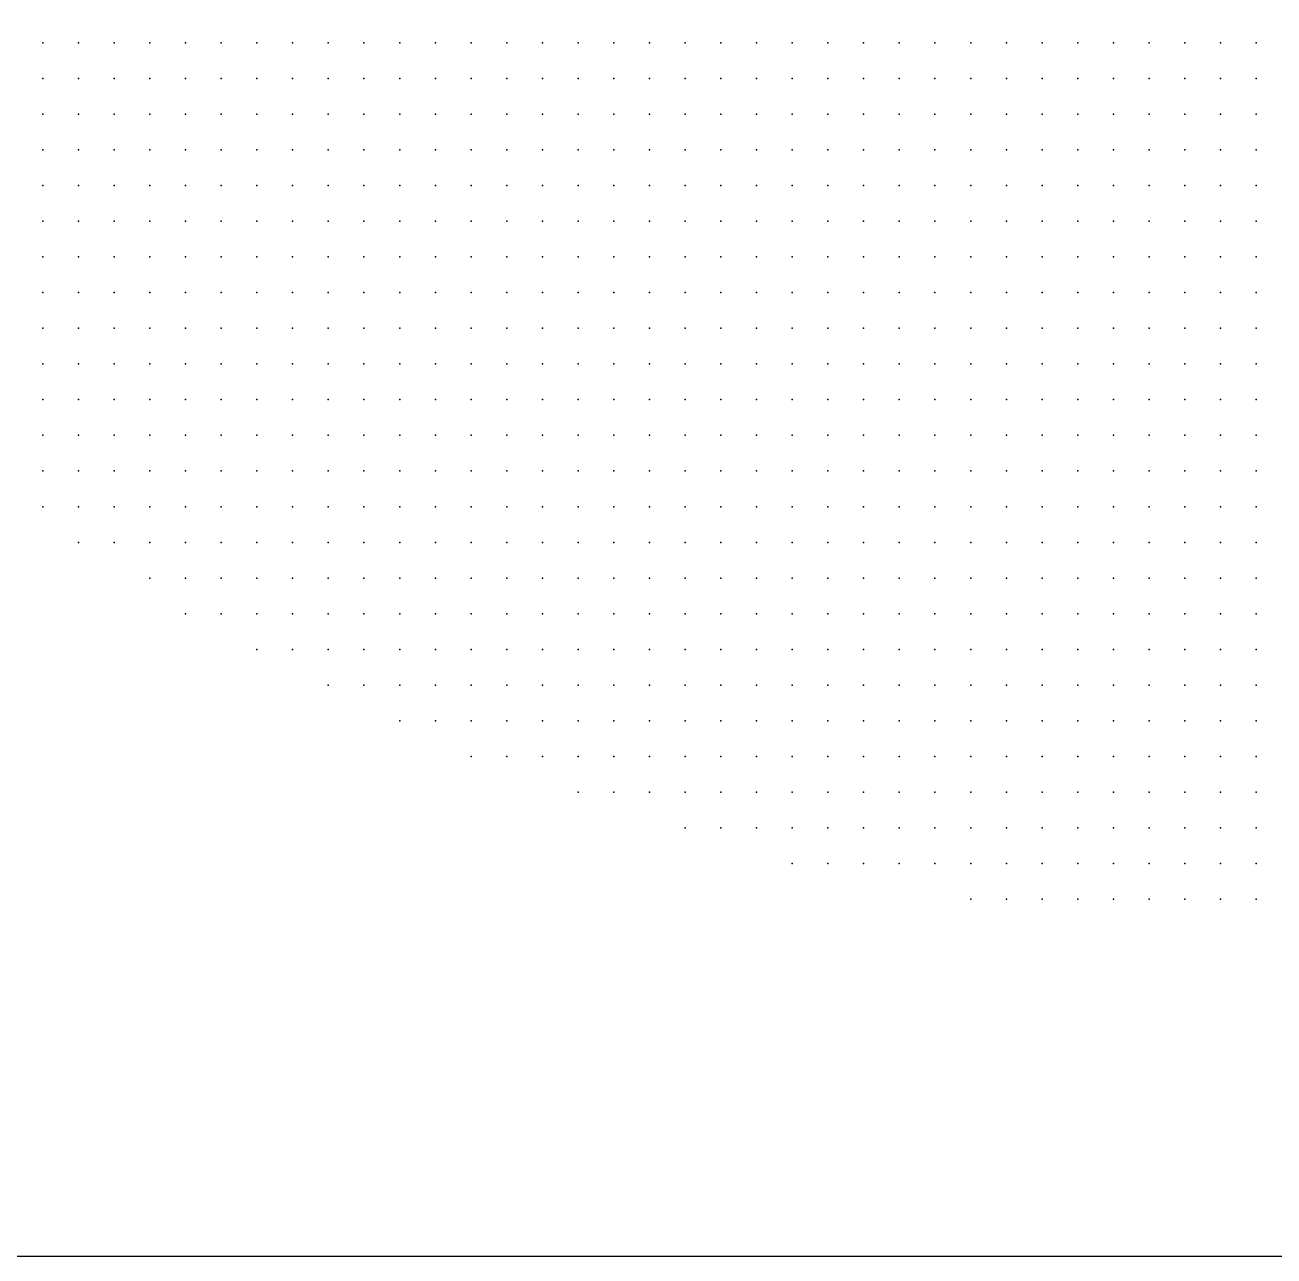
# Model space of a CAD drawing. Header units: millimetres. Extents: x 2848 to 6961, y 1568 to 7914.
# Drawn here: x 3632.78 to 3667.78, y 1580.29 to 1614.79 of the extents above; entities that cross this region are included whole.
import ezdxf

# ---------------------------------------------------------------- set-up
doc = ezdxf.new("R2010")
doc.units = ezdxf.units.MM
doc.header["$PDSIZE"] = -2

msp = doc.modelspace()

# ---------------------------------------------------------------- linework, layer by layer
msp.add_lwpolyline([(3598.282, 1580.289), (3738.282, 1580.289), (3738.282, 1720.289), (3598.282, 1720.289)], close=True)
at = {"color": 240, "true_color": 0xfb334f}
for p in [(3633.282, 1614.289), (3634.282, 1614.289), (3638.282, 1611.289), (3639.282, 1611.289), (3640.282, 1611.289), (3642.282, 1609.289), (3647.282, 1607.289), (3648.282, 1607.289), (3650.282, 1606.289), (3654.282, 1605.289), (3656.282, 1604.289), (3666.282, 1601.289), (3667.282, 1601.289), (3666.282, 1600.289), (3667.282, 1600.289)]:
    msp.add_point(p, dxfattribs=at)
at = {"color": 240, "true_color": 0xfd334d}
for p in [(3635.282, 1614.289), (3639.282, 1612.289), (3641.282, 1611.289), (3642.282, 1610.289), (3643.282, 1610.289), (3644.282, 1609.289), (3645.282, 1609.289), (3646.282, 1608.289), (3647.282, 1608.289), (3651.282, 1606.289), (3652.282, 1606.289), (3658.282, 1604.289), (3665.282, 1602.289)]:
    msp.add_point(p, dxfattribs=at)
at = {"color": 240, "true_color": 0xfe344c}
for p in [(3636.282, 1614.289), (3640.282, 1612.289), (3642.282, 1611.289), (3651.282, 1607.289), (3652.282, 1607.289), (3659.282, 1604.289)]:
    msp.add_point(p, dxfattribs=at)
at = {"color": 240, "true_color": 0xfe344a}
for p in [(3637.282, 1614.289), (3639.282, 1613.289), (3641.282, 1612.289), (3644.282, 1611.289), (3645.282, 1610.289), (3647.282, 1609.289), (3649.282, 1608.289), (3650.282, 1608.289), (3653.282, 1607.289), (3654.282, 1606.289), (3655.282, 1606.289), (3657.282, 1605.289), (3658.282, 1605.289), (3659.282, 1605.289), (3660.282, 1604.289), (3661.282, 1604.289), (3662.282, 1604.289), (3667.282, 1602.289)]:
    msp.add_point(p, dxfattribs=at)
at = {"color": 240, "true_color": 0xfd3447}
for p in [(3638.282, 1614.289), (3656.282, 1606.289), (3662.282, 1605.289)]:
    msp.add_point(p, dxfattribs=at)
at = {"color": 240, "true_color": 0xfe3548}
for p in [(3639.282, 1614.289), (3640.282, 1613.289), (3641.282, 1613.289), (3642.282, 1612.289), (3643.282, 1612.289), (3645.282, 1611.289), (3647.282, 1610.289), (3648.282, 1610.289), (3649.282, 1609.289), (3650.282, 1609.289), (3651.282, 1608.289), (3652.282, 1608.289), (3653.282, 1608.289), (3655.282, 1607.289), (3657.282, 1606.289), (3661.282, 1605.289), (3663.282, 1604.289), (3664.282, 1604.289), (3665.282, 1604.289), (3664.282, 1603.289), (3665.282, 1603.289), (3666.282, 1603.289), (3667.282, 1603.289)]:
    msp.add_point(p, dxfattribs=at)
at = {"color": 240, "true_color": 0xff3548}
msp.add_point((3640.282, 1614.289), dxfattribs=at)
at = {"color": 240, "true_color": 0xff3648}
for p in [(3641.282, 1614.289), (3643.282, 1613.289), (3644.282, 1613.289), (3645.282, 1612.289), (3646.282, 1611.289), (3647.282, 1611.289), (3648.282, 1611.289), (3650.282, 1610.289), (3651.282, 1609.289), (3652.282, 1609.289), (3654.282, 1608.289), (3655.282, 1608.289), (3656.282, 1608.289), (3656.282, 1607.289), (3657.282, 1607.289), (3658.282, 1607.289), (3659.282, 1607.289), (3659.282, 1606.289), (3660.282, 1606.289), (3661.282, 1606.289), (3662.282, 1606.289), (3663.282, 1605.289), (3667.282, 1604.289)]:
    msp.add_point(p, dxfattribs=at)
at = {"color": 240, "true_color": 0xff3747}
for p in [(3642.282, 1614.289), (3643.282, 1614.289), (3650.282, 1611.289), (3652.282, 1610.289), (3657.282, 1608.289), (3660.282, 1607.289), (3663.282, 1606.289), (3664.282, 1606.289), (3667.282, 1605.289)]:
    msp.add_point(p, dxfattribs=at)
at = {"color": 240, "true_color": 0xfe3845}
for p in [(3644.282, 1614.289), (3647.282, 1613.289), (3648.282, 1612.289), (3649.282, 1612.289), (3651.282, 1611.289), (3655.282, 1609.289), (3657.282, 1609.289), (3659.282, 1608.289), (3661.282, 1607.289), (3662.282, 1607.289), (3663.282, 1607.289), (3666.282, 1606.289)]:
    msp.add_point(p, dxfattribs=at)
at = {"color": 240, "true_color": 0xff3946}
for p in [(3645.282, 1614.289), (3652.282, 1611.289), (3660.282, 1608.289), (3661.282, 1608.289), (3664.282, 1607.289), (3667.282, 1606.289)]:
    msp.add_point(p, dxfattribs=at)
at = {"color": 240, "true_color": 0xff3a44}
for p in [(3646.282, 1614.289), (3648.282, 1613.289), (3650.282, 1612.289), (3651.282, 1612.289), (3653.282, 1611.289), (3654.282, 1610.289), (3655.282, 1610.289), (3658.282, 1609.289), (3659.282, 1609.289), (3665.282, 1607.289), (3666.282, 1607.289)]:
    msp.add_point(p, dxfattribs=at)
at = {"color": 240, "true_color": 0xff3c44}
for p in [(3647.282, 1614.289), (3648.282, 1614.289), (3649.282, 1614.289), (3650.282, 1613.289), (3651.282, 1613.289), (3652.282, 1612.289), (3653.282, 1612.289), (3654.282, 1611.289), (3655.282, 1611.289), (3656.282, 1611.289), (3658.282, 1610.289), (3659.282, 1610.289), (3660.282, 1609.289), (3661.282, 1609.289), (3663.282, 1608.289), (3664.282, 1608.289), (3665.282, 1608.289), (3666.282, 1608.289)]:
    msp.add_point(p, dxfattribs=at)
at = {"color": 240, "true_color": 0xff3e43}
for p in [(3650.282, 1614.289), (3651.282, 1614.289), (3653.282, 1613.289), (3655.282, 1612.289), (3665.282, 1609.289)]:
    msp.add_point(p, dxfattribs=at)
at = {"color": 240, "true_color": 0xff3e41}
for p in [(3652.282, 1614.289), (3654.282, 1613.289), (3657.282, 1612.289), (3659.282, 1611.289), (3660.282, 1611.289), (3663.282, 1610.289), (3666.282, 1609.289)]:
    msp.add_point(p, dxfattribs=at)
at = {"color": 240, "true_color": 0xff3f42}
for p in [(3653.282, 1614.289), (3655.282, 1613.289), (3656.282, 1613.289), (3658.282, 1612.289), (3661.282, 1611.289), (3664.282, 1610.289), (3667.282, 1609.289)]:
    msp.add_point(p, dxfattribs=at)
at = {"color": 20, "true_color": 0xfe4040}
for p in [(3654.282, 1614.289), (3660.282, 1612.289), (3666.282, 1610.289)]:
    msp.add_point(p, dxfattribs=at)
at = {"color": 20, "true_color": 0xff4240}
for p in [(3655.282, 1614.289), (3658.282, 1613.289), (3659.282, 1613.289), (3661.282, 1612.289), (3662.282, 1612.289), (3663.282, 1612.289), (3665.282, 1611.289), (3666.282, 1611.289)]:
    msp.add_point(p, dxfattribs=at)
at = {"color": 20, "true_color": 0xfe413f}
msp.add_point((3656.282, 1614.289), dxfattribs=at)
at = {"color": 20, "true_color": 0xff4140}
msp.add_point((3657.282, 1614.289), dxfattribs=at)
at = {"color": 20, "true_color": 0xff4442}
msp.add_point((3658.282, 1614.289), dxfattribs=at)
at = {"color": 20, "true_color": 0xff4341}
for p in [(3659.282, 1614.289), (3660.282, 1614.289), (3660.282, 1613.289), (3661.282, 1613.289), (3667.282, 1611.289)]:
    msp.add_point(p, dxfattribs=at)
at = {"color": 20, "true_color": 0xfe4540}
msp.add_point((3661.282, 1614.289), dxfattribs=at)
at = {"color": 20, "true_color": 0xff453e}
for p in [(3662.282, 1614.289), (3665.282, 1613.289), (3667.282, 1612.289)]:
    msp.add_point(p, dxfattribs=at)
at = {"color": 20, "true_color": 0xfe463c}
msp.add_point((3663.282, 1614.289), dxfattribs=at)
at = {"color": 20, "true_color": 0xfe483b}
for p in [(3664.282, 1614.289), (3667.282, 1614.289)]:
    msp.add_point(p, dxfattribs=at)
at = {"color": 20, "true_color": 0xfe483d}
msp.add_point((3665.282, 1614.289), dxfattribs=at)
at = {"color": 20, "true_color": 0xff463a}
msp.add_point((3666.282, 1614.289), dxfattribs=at)
at = {"color": 240, "true_color": 0xfa324f}
for p in [(3633.282, 1613.289), (3640.282, 1610.289), (3647.282, 1606.289), (3648.282, 1606.289), (3649.282, 1606.289), (3649.282, 1605.289), (3651.282, 1605.289), (3653.282, 1604.289), (3654.282, 1604.289), (3655.282, 1603.289), (3657.282, 1603.289), (3657.282, 1602.289), (3660.282, 1602.289), (3662.282, 1601.289), (3664.282, 1601.289), (3665.282, 1601.289)]:
    msp.add_point(p, dxfattribs=at)
at = {"color": 240, "true_color": 0xfa3151}
for p in [(3634.282, 1613.289), (3636.282, 1611.289), (3634.282, 1610.289), (3640.282, 1609.289), (3641.282, 1608.289), (3642.282, 1608.289), (3644.282, 1607.289), (3646.282, 1606.289), (3648.282, 1605.289), (3654.282, 1603.289), (3656.282, 1603.289), (3660.282, 1601.289)]:
    msp.add_point(p, dxfattribs=at)
at = {"color": 240, "true_color": 0xfc3450}
for p in [(3635.282, 1613.289), (3637.282, 1611.289), (3659.282, 1603.289)]:
    msp.add_point(p, dxfattribs=at)
at = {"color": 240, "true_color": 0xfc324c}
msp.add_point((3636.282, 1613.289), dxfattribs=at)
at = {"color": 240, "true_color": 0xfd324f}
for p in [(3637.282, 1613.289), (3637.282, 1612.289), (3645.282, 1608.289), (3655.282, 1604.289), (3663.282, 1602.289), (3664.282, 1602.289)]:
    msp.add_point(p, dxfattribs=at)
at = {"color": 240, "true_color": 0xff354d}
msp.add_point((3638.282, 1613.289), dxfattribs=at)
at = {"color": 240, "true_color": 0xfe3547}
for p in [(3642.282, 1613.289), (3658.282, 1606.289), (3665.282, 1605.289)]:
    msp.add_point(p, dxfattribs=at)
at = {"color": 240, "true_color": 0xff3848}
msp.add_point((3645.282, 1613.289), dxfattribs=at)
at = {"color": 240, "true_color": 0xfe3847}
for p in [(3646.282, 1613.289), (3647.282, 1612.289), (3654.282, 1609.289), (3665.282, 1606.289)]:
    msp.add_point(p, dxfattribs=at)
at = {"color": 240, "true_color": 0xff3b45}
for p in [(3649.282, 1613.289), (3656.282, 1610.289), (3657.282, 1610.289)]:
    msp.add_point(p, dxfattribs=at)
at = {"color": 240, "true_color": 0xff3d43}
for p in [(3652.282, 1613.289), (3654.282, 1612.289), (3657.282, 1611.289), (3660.282, 1610.289), (3661.282, 1610.289), (3663.282, 1609.289), (3664.282, 1609.289), (3667.282, 1608.289)]:
    msp.add_point(p, dxfattribs=at)
at = {"color": 240, "true_color": 0xff3f40}
for p in [(3657.282, 1613.289), (3659.282, 1612.289), (3662.282, 1611.289), (3663.282, 1611.289), (3665.282, 1610.289)]:
    msp.add_point(p, dxfattribs=at)
at = {"color": 20, "true_color": 0xff4540}
for p in [(3662.282, 1613.289), (3664.282, 1613.289)]:
    msp.add_point(p, dxfattribs=at)
at = {"color": 20, "true_color": 0xff443f}
for p in [(3663.282, 1613.289), (3664.282, 1612.289), (3665.282, 1612.289), (3666.282, 1612.289)]:
    msp.add_point(p, dxfattribs=at)
at = {"color": 20, "true_color": 0xfe463e}
msp.add_point((3666.282, 1613.289), dxfattribs=at)
at = {"color": 20, "true_color": 0xff473f}
msp.add_point((3667.282, 1613.289), dxfattribs=at)
at = {"color": 240, "true_color": 0xf82f4f}
for p in [(3633.282, 1612.289), (3652.282, 1603.289)]:
    msp.add_point(p, dxfattribs=at)
at = {"color": 240, "true_color": 0xfb3252}
for p in [(3634.282, 1612.289), (3635.282, 1612.289), (3645.282, 1607.289), (3657.282, 1601.289), (3661.282, 1601.289), (3662.282, 1600.289)]:
    msp.add_point(p, dxfattribs=at)
at = {"color": 240, "true_color": 0xfc314e}
msp.add_point((3636.282, 1612.289), dxfattribs=at)
at = {"color": 240, "true_color": 0xfb334d}
for p in [(3638.282, 1612.289), (3649.282, 1607.289), (3652.282, 1605.289), (3653.282, 1605.289), (3655.282, 1605.289), (3657.282, 1604.289), (3660.282, 1603.289), (3661.282, 1603.289)]:
    msp.add_point(p, dxfattribs=at)
at = {"color": 240, "true_color": 0xff3649}
for p in [(3644.282, 1612.289), (3649.282, 1610.289), (3654.282, 1607.289), (3660.282, 1605.289), (3664.282, 1605.289), (3666.282, 1604.289)]:
    msp.add_point(p, dxfattribs=at)
at = {"color": 240, "true_color": 0xff3646}
for p in [(3646.282, 1612.289), (3651.282, 1610.289), (3653.282, 1609.289), (3666.282, 1605.289)]:
    msp.add_point(p, dxfattribs=at)
at = {"color": 240, "true_color": 0xfe3d40}
for p in [(3656.282, 1612.289), (3662.282, 1610.289)]:
    msp.add_point(p, dxfattribs=at)
at = {"color": 240, "true_color": 0xfc3353}
msp.add_point((3633.282, 1611.289), dxfattribs=at)
at = {"color": 240, "true_color": 0xfa2e51}
for p in [(3634.282, 1611.289), (3635.282, 1611.289)]:
    msp.add_point(p, dxfattribs=at)
at = {"color": 240, "true_color": 0xfd3349}
for p in [(3643.282, 1611.289), (3648.282, 1609.289)]:
    msp.add_point(p, dxfattribs=at)
at = {"color": 240, "true_color": 0xff3749}
msp.add_point((3649.282, 1611.289), dxfattribs=at)
at = {"color": 240, "true_color": 0xff3d41}
msp.add_point((3658.282, 1611.289), dxfattribs=at)
at = {"color": 20, "true_color": 0xff4141}
for p in [(3664.282, 1611.289), (3667.282, 1610.289)]:
    msp.add_point(p, dxfattribs=at)
at = {"color": 240, "true_color": 0xf02459}
msp.add_point((3633.282, 1610.289), dxfattribs=at)
at = {"color": 240, "true_color": 0xf93054}
for p in [(3635.282, 1610.289), (3637.282, 1609.289), (3640.282, 1607.289), (3646.282, 1605.289), (3647.282, 1605.289), (3647.282, 1604.289), (3648.282, 1604.289), (3647.282, 1603.289), (3651.282, 1603.289)]:
    msp.add_point(p, dxfattribs=at)
at = {"color": 240, "true_color": 0xfb2f52}
for p in [(3636.282, 1610.289), (3638.282, 1609.289)]:
    msp.add_point(p, dxfattribs=at)
at = {"color": 240, "true_color": 0xf93052}
for p in [(3637.282, 1610.289), (3642.282, 1607.289), (3645.282, 1606.289), (3649.282, 1604.289), (3650.282, 1604.289), (3655.282, 1602.289), (3659.282, 1601.289)]:
    msp.add_point(p, dxfattribs=at)
at = {"color": 240, "true_color": 0xfa3354}
msp.add_point((3638.282, 1610.289), dxfattribs=at)
at = {"color": 240, "true_color": 0xfb3350}
for p in [(3639.282, 1610.289), (3641.282, 1609.289), (3643.282, 1608.289), (3644.282, 1608.289), (3646.282, 1607.289), (3650.282, 1605.289), (3658.282, 1603.289), (3658.282, 1602.289), (3659.282, 1602.289), (3660.282, 1600.289), (3661.282, 1600.289), (3664.282, 1600.289), (3665.282, 1600.289)]:
    msp.add_point(p, dxfattribs=at)
at = {"color": 240, "true_color": 0xfa324e}
for p in [(3641.282, 1610.289), (3663.282, 1601.289)]:
    msp.add_point(p, dxfattribs=at)
at = {"color": 240, "true_color": 0xfd334b}
for p in [(3644.282, 1610.289), (3646.282, 1609.289), (3648.282, 1608.289), (3653.282, 1606.289), (3656.282, 1605.289), (3666.282, 1602.289)]:
    msp.add_point(p, dxfattribs=at)
at = {"color": 240, "true_color": 0xff354b}
msp.add_point((3646.282, 1610.289), dxfattribs=at)
at = {"color": 240, "true_color": 0xfd3744}
msp.add_point((3653.282, 1610.289), dxfattribs=at)
at = {"color": 232, "true_color": 0xdc0e61}
msp.add_point((3633.282, 1609.289), dxfattribs=at)
at = {"color": 232, "true_color": 0xe61b5d}
msp.add_point((3634.282, 1609.289), dxfattribs=at)
at = {"color": 240, "true_color": 0xf83055}
for p in [(3635.282, 1609.289), (3654.282, 1602.289)]:
    msp.add_point(p, dxfattribs=at)
at = {"color": 240, "true_color": 0xf93253}
msp.add_point((3636.282, 1609.289), dxfattribs=at)
at = {"color": 240, "true_color": 0xf93251}
msp.add_point((3639.282, 1609.289), dxfattribs=at)
at = {"color": 240, "true_color": 0xfe3350}
msp.add_point((3643.282, 1609.289), dxfattribs=at)
at = {"color": 240, "true_color": 0xff3845}
for p in [(3656.282, 1609.289), (3658.282, 1608.289)]:
    msp.add_point(p, dxfattribs=at)
at = {"color": 240, "true_color": 0xff3c42}
msp.add_point((3662.282, 1609.289), dxfattribs=at)
at = {"color": 232, "true_color": 0xdf0f65}
for p in [(3633.282, 1608.289), (3636.282, 1605.289), (3640.282, 1602.289), (3642.282, 1601.289), (3650.282, 1598.289), (3651.282, 1597.289), (3656.282, 1596.289), (3661.282, 1595.289), (3664.282, 1595.289), (3666.282, 1595.289), (3667.282, 1595.289)]:
    msp.add_point(p, dxfattribs=at)
at = {"color": 232, "true_color": 0xdb1062}
msp.add_point((3634.282, 1608.289), dxfattribs=at)
at = {"color": 232, "true_color": 0xdc125e}
msp.add_point((3635.282, 1608.289), dxfattribs=at)
at = {"color": 240, "true_color": 0xee2456}
msp.add_point((3636.282, 1608.289), dxfattribs=at)
at = {"color": 240, "true_color": 0xfa3155}
for p in [(3637.282, 1608.289), (3641.282, 1607.289), (3642.282, 1606.289), (3644.282, 1605.289)]:
    msp.add_point(p, dxfattribs=at)
at = {"color": 240, "true_color": 0xfa3056}
msp.add_point((3638.282, 1608.289), dxfattribs=at)
at = {"color": 240, "true_color": 0xfa2e53}
msp.add_point((3639.282, 1608.289), dxfattribs=at)
at = {"color": 240, "true_color": 0xfa3153}
for p in [(3640.282, 1608.289), (3651.282, 1604.289), (3656.282, 1601.289), (3659.282, 1600.289)]:
    msp.add_point(p, dxfattribs=at)
at = {"color": 240, "true_color": 0xfe3a44}
for p in [(3662.282, 1608.289), (3667.282, 1607.289)]:
    msp.add_point(p, dxfattribs=at)
at = {"color": 232, "true_color": 0xe10f68}
for p in [(3633.282, 1607.289), (3634.282, 1606.289), (3638.282, 1603.289), (3647.282, 1598.289), (3648.282, 1598.289), (3650.282, 1597.289), (3652.282, 1596.289), (3663.282, 1594.289)]:
    msp.add_point(p, dxfattribs=at)
at = {"color": 232, "true_color": 0xdf0f63}
for p in [(3634.282, 1607.289), (3636.282, 1606.289), (3642.282, 1602.289), (3645.282, 1600.289), (3647.282, 1599.289), (3654.282, 1597.289)]:
    msp.add_point(p, dxfattribs=at)
at = {"color": 232, "true_color": 0xde0e62}
for p in [(3635.282, 1607.289), (3657.282, 1596.289)]:
    msp.add_point(p, dxfattribs=at)
at = {"color": 232, "true_color": 0xd90e60}
for p in [(3636.282, 1607.289), (3639.282, 1605.289)]:
    msp.add_point(p, dxfattribs=at)
at = {"color": 232, "true_color": 0xe51a5a}
msp.add_point((3637.282, 1607.289), dxfattribs=at)
at = {"color": 240, "true_color": 0xf52c58}
msp.add_point((3638.282, 1607.289), dxfattribs=at)
at = {"color": 240, "true_color": 0xfb3254}
for p in [(3639.282, 1607.289), (3651.282, 1602.289), (3652.282, 1602.289)]:
    msp.add_point(p, dxfattribs=at)
at = {"color": 240, "true_color": 0xf93050}
for p in [(3643.282, 1607.289), (3656.282, 1602.289), (3658.282, 1601.289)]:
    msp.add_point(p, dxfattribs=at)
at = {"color": 240, "true_color": 0xfe344e}
msp.add_point((3650.282, 1607.289), dxfattribs=at)
at = {"color": 232, "true_color": 0xe40f6b}
for p in [(3633.282, 1606.289), (3651.282, 1596.289)]:
    msp.add_point(p, dxfattribs=at)
at = {"color": 232, "true_color": 0xde0e64}
for p in [(3635.282, 1606.289), (3660.282, 1596.289)]:
    msp.add_point(p, dxfattribs=at)
at = {"color": 232, "true_color": 0xdc0e63}
msp.add_point((3637.282, 1606.289), dxfattribs=at)
at = {"color": 232, "true_color": 0xdd105f}
for p in [(3638.282, 1606.289), (3649.282, 1600.289)]:
    msp.add_point(p, dxfattribs=at)
at = {"color": 232, "true_color": 0xe91f59}
for p in [(3639.282, 1606.289), (3643.282, 1604.289)]:
    msp.add_point(p, dxfattribs=at)
at = {"color": 240, "true_color": 0xf72d53}
msp.add_point((3640.282, 1606.289), dxfattribs=at)
at = {"color": 240, "true_color": 0xfb3157}
for p in [(3641.282, 1606.289), (3643.282, 1605.289)]:
    msp.add_point(p, dxfattribs=at)
at = {"color": 240, "true_color": 0xf82f51}
for p in [(3643.282, 1606.289), (3644.282, 1606.289)]:
    msp.add_point(p, dxfattribs=at)
at = {"color": 232, "true_color": 0xe30e6b}
for p in [(3633.282, 1605.289), (3639.282, 1601.289), (3641.282, 1600.289), (3646.282, 1597.289), (3647.282, 1597.289), (3666.282, 1593.289), (3667.282, 1593.289)]:
    msp.add_point(p, dxfattribs=at)
at = {"color": 232, "true_color": 0xe30e6a}
for p in [(3634.282, 1605.289), (3642.282, 1600.289), (3648.282, 1597.289), (3661.282, 1594.289), (3664.282, 1594.289)]:
    msp.add_point(p, dxfattribs=at)
at = {"color": 232, "true_color": 0xe00e69}
for p in [(3635.282, 1605.289), (3636.282, 1604.289), (3637.282, 1604.289), (3637.282, 1603.289), (3666.282, 1594.289)]:
    msp.add_point(p, dxfattribs=at)
at = {"color": 232, "true_color": 0xe00f63}
msp.add_point((3637.282, 1605.289), dxfattribs=at)
at = {"color": 232, "true_color": 0xdc1160}
for p in [(3638.282, 1605.289), (3660.282, 1597.289), (3661.282, 1597.289)]:
    msp.add_point(p, dxfattribs=at)
at = {"color": 232, "true_color": 0xde145e}
msp.add_point((3640.282, 1605.289), dxfattribs=at)
at = {"color": 240, "true_color": 0xea2158}
msp.add_point((3641.282, 1605.289), dxfattribs=at)
at = {"color": 240, "true_color": 0xf72d55}
msp.add_point((3642.282, 1605.289), dxfattribs=at)
at = {"color": 240, "true_color": 0xf83152}
msp.add_point((3645.282, 1605.289), dxfattribs=at)
at = {"color": 232, "true_color": 0xe40d6b}
msp.add_point((3633.282, 1604.289), dxfattribs=at)
at = {"color": 232, "true_color": 0xe10e6b}
for p in [(3634.282, 1604.289), (3638.282, 1601.289), (3650.282, 1596.289), (3664.282, 1593.289)]:
    msp.add_point(p, dxfattribs=at)
at = {"color": 232, "true_color": 0xe40d6a}
for p in [(3635.282, 1604.289), (3662.282, 1594.289)]:
    msp.add_point(p, dxfattribs=at)
at = {"color": 232, "true_color": 0xe01064}
for p in [(3638.282, 1604.289), (3658.282, 1596.289)]:
    msp.add_point(p, dxfattribs=at)
at = {"color": 232, "true_color": 0xdf1062}
for p in [(3639.282, 1604.289), (3646.282, 1600.289)]:
    msp.add_point(p, dxfattribs=at)
at = {"color": 232, "true_color": 0xdb1061}
for p in [(3640.282, 1604.289), (3646.282, 1601.289), (3654.282, 1598.289), (3655.282, 1598.289)]:
    msp.add_point(p, dxfattribs=at)
at = {"color": 232, "true_color": 0xd90e5f}
msp.add_point((3641.282, 1604.289), dxfattribs=at)
at = {"color": 232, "true_color": 0xdd135d}
msp.add_point((3642.282, 1604.289), dxfattribs=at)
at = {"color": 240, "true_color": 0xf52b53}
msp.add_point((3644.282, 1604.289), dxfattribs=at)
at = {"color": 240, "true_color": 0xfc3055}
for p in [(3645.282, 1604.289), (3646.282, 1604.289)]:
    msp.add_point(p, dxfattribs=at)
at = {"color": 240, "true_color": 0xfb3451}
msp.add_point((3652.282, 1604.289), dxfattribs=at)
at = {"color": 230, "true_color": 0xe61374}
msp.add_point((3633.282, 1603.289), dxfattribs=at)
at = {"color": 232, "true_color": 0xe60b6f}
for p in [(3634.282, 1603.289), (3633.282, 1602.289), (3634.282, 1602.289), (3635.282, 1602.289), (3636.282, 1602.289), (3637.282, 1602.289), (3633.282, 1601.289), (3634.282, 1601.289), (3635.282, 1601.289), (3636.282, 1601.289), (3637.282, 1601.289), (3634.282, 1600.289), (3635.282, 1600.289), (3636.282, 1600.289), (3637.282, 1600.289), (3636.282, 1599.289), (3637.282, 1599.289), (3638.282, 1599.289), (3639.282, 1599.289), (3640.282, 1599.289), (3641.282, 1599.289), (3642.282, 1599.289), (3643.282, 1599.289), (3644.282, 1599.289), (3637.282, 1598.289), (3638.282, 1598.289), (3639.282, 1598.289), (3640.282, 1598.289), (3641.282, 1598.289), (3642.282, 1598.289), (3643.282, 1598.289), (3644.282, 1598.289), (3639.282, 1597.289), (3640.282, 1597.289), (3641.282, 1597.289), (3642.282, 1597.289), (3643.282, 1597.289), (3644.282, 1597.289)]:
    msp.add_point(p, dxfattribs=at)
at = {"color": 232, "true_color": 0xe10f6a}
for p in [(3635.282, 1603.289), (3643.282, 1600.289), (3665.282, 1594.289)]:
    msp.add_point(p, dxfattribs=at)
at = {"color": 232, "true_color": 0xe40c6d}
for p in [(3636.282, 1603.289), (3645.282, 1597.289)]:
    msp.add_point(p, dxfattribs=at)
at = {"color": 232, "true_color": 0xe00e65}
for p in [(3639.282, 1603.289), (3645.282, 1599.289), (3649.282, 1598.289), (3659.282, 1596.289)]:
    msp.add_point(p, dxfattribs=at)
at = {"color": 232, "true_color": 0xdf1164}
msp.add_point((3640.282, 1603.289), dxfattribs=at)
at = {"color": 232, "true_color": 0xdd0f61}
for p in [(3641.282, 1603.289), (3662.282, 1596.289), (3665.282, 1596.289)]:
    msp.add_point(p, dxfattribs=at)
at = {"color": 232, "true_color": 0xda0f60}
msp.add_point((3642.282, 1603.289), dxfattribs=at)
at = {"color": 232, "true_color": 0xd80f5f}
for p in [(3643.282, 1603.289), (3645.282, 1602.289)]:
    msp.add_point(p, dxfattribs=at)
at = {"color": 232, "true_color": 0xd8135b}
msp.add_point((3644.282, 1603.289), dxfattribs=at)
at = {"color": 232, "true_color": 0xe31d5a}
msp.add_point((3645.282, 1603.289), dxfattribs=at)
at = {"color": 240, "true_color": 0xf12757}
msp.add_point((3646.282, 1603.289), dxfattribs=at)
at = {"color": 240, "true_color": 0xfb3256}
for p in [(3648.282, 1603.289), (3654.282, 1601.289)]:
    msp.add_point(p, dxfattribs=at)
at = {"color": 240, "true_color": 0xf93155}
for p in [(3649.282, 1603.289), (3653.282, 1602.289)]:
    msp.add_point(p, dxfattribs=at)
at = {"color": 240, "true_color": 0xf83054}
msp.add_point((3650.282, 1603.289), dxfattribs=at)
at = {"color": 240, "true_color": 0xfb2f50}
msp.add_point((3653.282, 1603.289), dxfattribs=at)
at = {"color": 240, "true_color": 0xfc344e}
msp.add_point((3662.282, 1603.289), dxfattribs=at)
at = {"color": 240, "true_color": 0xfc354c}
msp.add_point((3663.282, 1603.289), dxfattribs=at)
at = {"color": 232, "true_color": 0xe30e68}
for p in [(3638.282, 1602.289), (3640.282, 1601.289), (3649.282, 1597.289)]:
    msp.add_point(p, dxfattribs=at)
at = {"color": 232, "true_color": 0xe00d6a}
msp.add_point((3639.282, 1602.289), dxfattribs=at)
at = {"color": 232, "true_color": 0xe01066}
for p in [(3641.282, 1602.289), (3644.282, 1600.289), (3646.282, 1599.289), (3653.282, 1597.289)]:
    msp.add_point(p, dxfattribs=at)
at = {"color": 232, "true_color": 0xde1062}
for p in [(3643.282, 1602.289), (3644.282, 1601.289), (3649.282, 1599.289), (3650.282, 1599.289), (3651.282, 1599.289), (3656.282, 1597.289), (3657.282, 1597.289), (3658.282, 1597.289), (3661.282, 1596.289), (3663.282, 1596.289), (3664.282, 1596.289)]:
    msp.add_point(p, dxfattribs=at)
at = {"color": 232, "true_color": 0xdb105f}
for p in [(3644.282, 1602.289), (3652.282, 1599.289), (3656.282, 1598.289)]:
    msp.add_point(p, dxfattribs=at)
at = {"color": 232, "true_color": 0xd70e5a}
msp.add_point((3646.282, 1602.289), dxfattribs=at)
at = {"color": 232, "true_color": 0xdd1659}
msp.add_point((3647.282, 1602.289), dxfattribs=at)
at = {"color": 232, "true_color": 0xea205a}
msp.add_point((3648.282, 1602.289), dxfattribs=at)
at = {"color": 240, "true_color": 0xf32a58}
msp.add_point((3649.282, 1602.289), dxfattribs=at)
at = {"color": 240, "true_color": 0xf92f55}
for p in [(3650.282, 1602.289), (3658.282, 1600.289)]:
    msp.add_point(p, dxfattribs=at)
at = {"color": 240, "true_color": 0xfc314f}
msp.add_point((3661.282, 1602.289), dxfattribs=at)
at = {"color": 240, "true_color": 0xfd3250}
msp.add_point((3662.282, 1602.289), dxfattribs=at)
at = {"color": 232, "true_color": 0xe00e67}
for p in [(3641.282, 1601.289), (3653.282, 1596.289), (3667.282, 1594.289)]:
    msp.add_point(p, dxfattribs=at)
at = {"color": 232, "true_color": 0xde1063}
for p in [(3643.282, 1601.289), (3645.282, 1601.289)]:
    msp.add_point(p, dxfattribs=at)
at = {"color": 232, "true_color": 0xda0f5e}
for p in [(3647.282, 1601.289), (3653.282, 1599.289)]:
    msp.add_point(p, dxfattribs=at)
at = {"color": 232, "true_color": 0xd80f5d}
for p in [(3648.282, 1601.289), (3650.282, 1600.289), (3659.282, 1598.289)]:
    msp.add_point(p, dxfattribs=at)
at = {"color": 232, "true_color": 0xda125b}
msp.add_point((3649.282, 1601.289), dxfattribs=at)
at = {"color": 232, "true_color": 0xde1758}
msp.add_point((3650.282, 1601.289), dxfattribs=at)
at = {"color": 232, "true_color": 0xe72059}
msp.add_point((3651.282, 1601.289), dxfattribs=at)
at = {"color": 240, "true_color": 0xf12856}
msp.add_point((3652.282, 1601.289), dxfattribs=at)
at = {"color": 240, "true_color": 0xf72f54}
msp.add_point((3653.282, 1601.289), dxfattribs=at)
at = {"color": 240, "true_color": 0xfb3453}
msp.add_point((3655.282, 1601.289), dxfattribs=at)
at = {"color": 232, "true_color": 0xe50d72}
msp.add_point((3638.282, 1600.289), dxfattribs=at)
at = {"color": 232, "true_color": 0xe30d6f}
msp.add_point((3639.282, 1600.289), dxfattribs=at)
at = {"color": 232, "true_color": 0xe30d6d}
for p in [(3640.282, 1600.289), (3648.282, 1596.289), (3649.282, 1596.289), (3665.282, 1593.289)]:
    msp.add_point(p, dxfattribs=at)
at = {"color": 232, "true_color": 0xde0f61}
for p in [(3647.282, 1600.289), (3648.282, 1600.289)]:
    msp.add_point(p, dxfattribs=at)
at = {"color": 232, "true_color": 0xd50f5c}
for p in [(3651.282, 1600.289), (3660.282, 1598.289), (3661.282, 1598.289)]:
    msp.add_point(p, dxfattribs=at)
at = {"color": 232, "true_color": 0xd6125c}
msp.add_point((3652.282, 1600.289), dxfattribs=at)
at = {"color": 232, "true_color": 0xda155c}
msp.add_point((3653.282, 1600.289), dxfattribs=at)
at = {"color": 232, "true_color": 0xe21a58}
msp.add_point((3654.282, 1600.289), dxfattribs=at)
at = {"color": 240, "true_color": 0xe92056}
msp.add_point((3655.282, 1600.289), dxfattribs=at)
at = {"color": 240, "true_color": 0xf12556}
msp.add_point((3656.282, 1600.289), dxfattribs=at)
at = {"color": 240, "true_color": 0xf62b56}
msp.add_point((3657.282, 1600.289), dxfattribs=at)
at = {"color": 240, "true_color": 0xfd3454}
msp.add_point((3663.282, 1600.289), dxfattribs=at)
at = {"color": 232, "true_color": 0xdd0f62}
for p in [(3648.282, 1599.289), (3651.282, 1598.289)]:
    msp.add_point(p, dxfattribs=at)
at = {"color": 232, "true_color": 0xd80f5b}
msp.add_point((3654.282, 1599.289), dxfattribs=at)
at = {"color": 232, "true_color": 0xd51058}
for p in [(3655.282, 1599.289), (3664.282, 1598.289)]:
    msp.add_point(p, dxfattribs=at)
at = {"color": 232, "true_color": 0xd6105d}
msp.add_point((3656.282, 1599.289), dxfattribs=at)
at = {"color": 232, "true_color": 0xd8135a}
msp.add_point((3657.282, 1599.289), dxfattribs=at)
at = {"color": 232, "true_color": 0xdb1759}
msp.add_point((3658.282, 1599.289), dxfattribs=at)
at = {"color": 232, "true_color": 0xe01a58}
msp.add_point((3659.282, 1599.289), dxfattribs=at)
at = {"color": 232, "true_color": 0xe41f57}
msp.add_point((3660.282, 1599.289), dxfattribs=at)
at = {"color": 232, "true_color": 0xe82257}
msp.add_point((3661.282, 1599.289), dxfattribs=at)
at = {"color": 240, "true_color": 0xeb2654}
msp.add_point((3662.282, 1599.289), dxfattribs=at)
at = {"color": 240, "true_color": 0xef2853}
msp.add_point((3663.282, 1599.289), dxfattribs=at)
at = {"color": 240, "true_color": 0xf22955}
msp.add_point((3664.282, 1599.289), dxfattribs=at)
at = {"color": 240, "true_color": 0xf32a54}
msp.add_point((3665.282, 1599.289), dxfattribs=at)
at = {"color": 240, "true_color": 0xf42c51}
msp.add_point((3666.282, 1599.289), dxfattribs=at)
at = {"color": 240, "true_color": 0xf52d51}
msp.add_point((3667.282, 1599.289), dxfattribs=at)
at = {"color": 232, "true_color": 0xe40f6c}
for p in [(3645.282, 1598.289), (3662.282, 1593.289)]:
    msp.add_point(p, dxfattribs=at)
at = {"color": 232, "true_color": 0xe20d69}
msp.add_point((3646.282, 1598.289), dxfattribs=at)
at = {"color": 232, "true_color": 0xdf1163}
for p in [(3652.282, 1598.289), (3666.282, 1596.289)]:
    msp.add_point(p, dxfattribs=at)
at = {"color": 232, "true_color": 0xdc1162}
msp.add_point((3653.282, 1598.289), dxfattribs=at)
at = {"color": 232, "true_color": 0xda105c}
msp.add_point((3657.282, 1598.289), dxfattribs=at)
at = {"color": 232, "true_color": 0xd9105c}
msp.add_point((3658.282, 1598.289), dxfattribs=at)
at = {"color": 232, "true_color": 0xd50f5a}
msp.add_point((3662.282, 1598.289), dxfattribs=at)
at = {"color": 232, "true_color": 0xd61159}
for p in [(3663.282, 1598.289), (3665.282, 1598.289)]:
    msp.add_point(p, dxfattribs=at)
at = {"color": 232, "true_color": 0xd71259}
for p in [(3666.282, 1598.289), (3667.282, 1598.289)]:
    msp.add_point(p, dxfattribs=at)
at = {"color": 232, "true_color": 0xe20e65}
msp.add_point((3652.282, 1597.289), dxfattribs=at)
at = {"color": 232, "true_color": 0xdf0e62}
msp.add_point((3655.282, 1597.289), dxfattribs=at)
at = {"color": 232, "true_color": 0xde1160}
for p in [(3659.282, 1597.289), (3667.282, 1596.289)]:
    msp.add_point(p, dxfattribs=at)
at = {"color": 232, "true_color": 0xdb115d}
for p in [(3662.282, 1597.289), (3663.282, 1597.289), (3664.282, 1597.289)]:
    msp.add_point(p, dxfattribs=at)
at = {"color": 232, "true_color": 0xda115d}
for p in [(3665.282, 1597.289), (3666.282, 1597.289), (3667.282, 1597.289)]:
    msp.add_point(p, dxfattribs=at)
at = {"color": 232, "true_color": 0xe60069}
for p in [(3641.282, 1596.289), (3642.282, 1596.289), (3643.282, 1596.289), (3644.282, 1596.289), (3645.282, 1596.289), (3646.282, 1596.289), (3647.282, 1596.289), (3643.282, 1595.289), (3644.282, 1595.289), (3645.282, 1595.289), (3646.282, 1595.289), (3647.282, 1595.289), (3648.282, 1595.289), (3649.282, 1595.289), (3650.282, 1595.289), (3651.282, 1595.289), (3652.282, 1595.289), (3653.282, 1595.289), (3654.282, 1595.289), (3655.282, 1595.289), (3656.282, 1595.289), (3657.282, 1595.289), (3658.282, 1595.289), (3659.282, 1595.289), (3660.282, 1595.289), (3645.282, 1594.289), (3646.282, 1594.289), (3647.282, 1594.289), (3648.282, 1594.289), (3649.282, 1594.289), (3650.282, 1594.289), (3651.282, 1594.289), (3652.282, 1594.289), (3653.282, 1594.289), (3654.282, 1594.289), (3655.282, 1594.289), (3656.282, 1594.289), (3657.282, 1594.289), (3658.282, 1594.289), (3659.282, 1594.289), (3660.282, 1594.289), (3648.282, 1593.289), (3649.282, 1593.289), (3650.282, 1593.289), (3651.282, 1593.289), (3652.282, 1593.289), (3653.282, 1593.289), (3654.282, 1593.289), (3655.282, 1593.289), (3656.282, 1593.289), (3657.282, 1593.289), (3658.282, 1593.289), (3659.282, 1593.289), (3660.282, 1593.289), (3651.282, 1592.289), (3652.282, 1592.289), (3653.282, 1592.289), (3654.282, 1592.289), (3655.282, 1592.289), (3656.282, 1592.289), (3657.282, 1592.289), (3658.282, 1592.289), (3659.282, 1592.289), (3660.282, 1592.289), (3654.282, 1591.289), (3655.282, 1591.289), (3656.282, 1591.289), (3657.282, 1591.289), (3658.282, 1591.289), (3659.282, 1591.289), (3660.282, 1591.289), (3659.282, 1590.289), (3660.282, 1590.289)]:
    msp.add_point(p, dxfattribs=at)
at = {"color": 232, "true_color": 0xdf1166}
msp.add_point((3654.282, 1596.289), dxfattribs=at)
at = {"color": 232, "true_color": 0xde1065}
msp.add_point((3655.282, 1596.289), dxfattribs=at)
at = {"color": 232, "true_color": 0xe10f66}
msp.add_point((3662.282, 1595.289), dxfattribs=at)
at = {"color": 232, "true_color": 0xdf0d64}
msp.add_point((3663.282, 1595.289), dxfattribs=at)
at = {"color": 232, "true_color": 0xdd0f64}
msp.add_point((3665.282, 1595.289), dxfattribs=at)
at = {"color": 232, "true_color": 0xe50e6c}
msp.add_point((3661.282, 1593.289), dxfattribs=at)
at = {"color": 232, "true_color": 0xe1106c}
msp.add_point((3663.282, 1593.289), dxfattribs=at)
at = {"color": 232, "true_color": 0xe50d70}
for p in [(3661.282, 1592.289), (3662.282, 1592.289)]:
    msp.add_point(p, dxfattribs=at)
at = {"color": 232, "true_color": 0xe40c71}
msp.add_point((3663.282, 1592.289), dxfattribs=at)
at = {"color": 232, "true_color": 0xe40c6f}
for p in [(3664.282, 1592.289), (3665.282, 1592.289), (3666.282, 1592.289)]:
    msp.add_point(p, dxfattribs=at)
at = {"color": 232, "true_color": 0xe60c6d}
msp.add_point((3667.282, 1592.289), dxfattribs=at)
at = {"color": 232, "true_color": 0xe6006c}
msp.add_point((3661.282, 1591.289), dxfattribs=at)
at = {"color": 232, "true_color": 0xe4036b}
msp.add_point((3662.282, 1591.289), dxfattribs=at)
at = {"color": 232, "true_color": 0xe7066c}
msp.add_point((3663.282, 1591.289), dxfattribs=at)
at = {"color": 232, "true_color": 0xe5086f}
msp.add_point((3664.282, 1591.289), dxfattribs=at)
at = {"color": 232, "true_color": 0xe50a70}
msp.add_point((3665.282, 1591.289), dxfattribs=at)
at = {"color": 232, "true_color": 0xe60b71}
msp.add_point((3666.282, 1591.289), dxfattribs=at)
at = {"color": 230, "true_color": 0xe70a71}
msp.add_point((3667.282, 1591.289), dxfattribs=at)
at = {"color": 233, "true_color": 0xed539c}
msp.add_point((3661.282, 1590.289), dxfattribs=at)
at = {"color": 233, "true_color": 0xeb3b90}
msp.add_point((3662.282, 1590.289), dxfattribs=at)
at = {"color": 230, "true_color": 0xe72683}
msp.add_point((3663.282, 1590.289), dxfattribs=at)
at = {"color": 230, "true_color": 0xe81a7e}
msp.add_point((3664.282, 1590.289), dxfattribs=at)
at = {"color": 230, "true_color": 0xe60d75}
msp.add_point((3665.282, 1590.289), dxfattribs=at)
at = {"color": 230, "true_color": 0xe80b74}
msp.add_point((3666.282, 1590.289), dxfattribs=at)
at = {"color": 230, "true_color": 0xe60b73}
msp.add_point((3667.282, 1590.289), dxfattribs=at)

doc.saveas('drawing.dxf')
